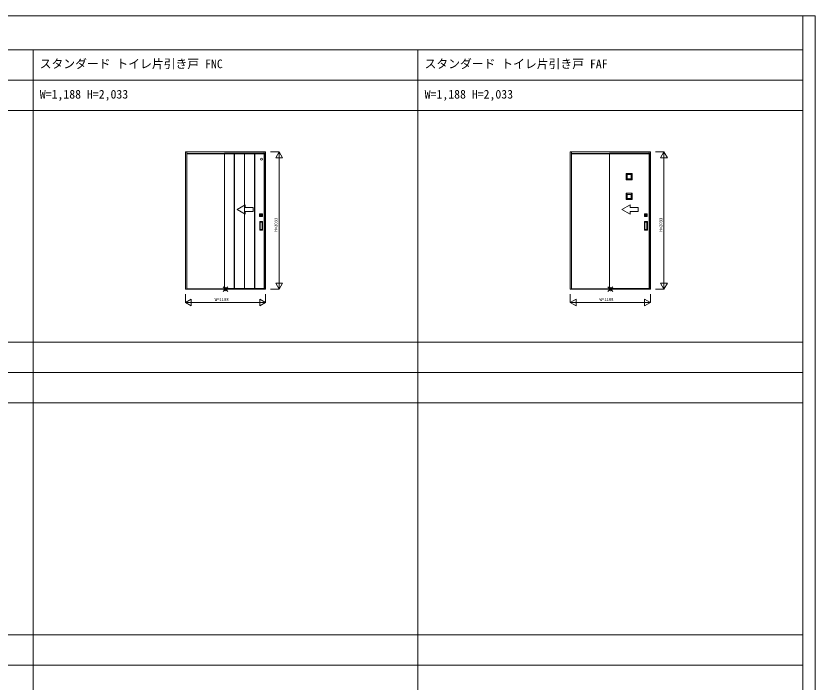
# Model space of a CAD drawing. Units: millimetres, scale not verified. Extents: x -14341 to 14341, y -10000 to 10000.
# Drawn here: x 2507 to 14341, y 130 to 10000 of the extents above; entities that cross this region are included whole.
import ezdxf
from ezdxf.enums import TextEntityAlignment as Align

# ---------------------------------------------------------------- set-up
doc = ezdxf.new("R2010")
doc.units = ezdxf.units.MM
doc.header["$LTSCALE"] = 50
doc.layers.add('0-0_0', color=7, linetype='Continuous')
for name, color, linetype, lineweight in [('0-1_YKK_F1', 7, 'Continuous', 18), ('0-2_YKK_IN', 1, 'Continuous', 18), ('0-3_YKK_A1', 4, 'Continuous', 18), ('0-4_YKK_N1', 2, 'Continuous', 18)]:
    doc.layers.add(name, color=color, linetype=linetype, lineweight=lineweight)
doc.styles.add('ＭＳ ゴシック', font='')
doc.styles.get('ＭＳ ゴシック').set_extended_font_data('MS Gothic')

msp = doc.modelspace()

# ---------------------------------------------------------------- linework, layer by layer
at = {"layer": '0-1_YKK_F1'}
for p, q in [((-14340.51, 10000), (14340.51, 10000)), ((14159.49, -10000), (14159.49, 10000)), ((14340.51, -10000), (14340.51, 10000)), ((-14340.51, 9500), (14159.49, 9500)), ((2759.49, -10000), (2759.49, 9500)), ((8459.49, -10000), (8459.49, 9500)), ((-14340.51, 9050), (14159.49, 9050)), ((-14340.51, 8600), (14159.49, 8600)), ((-14340.51, 5165), (14159.49, 5165)), ((-14340.51, 4715), (14159.49, 4715)), ((-14340.51, 4265), (14159.49, 4265)), ((-14340.51, 830), (14159.49, 830)), ((-14340.51, 380), (14159.49, 380))]:
    msp.add_line(p, q, dxfattribs=at)
at = {"layer": '0-2_YKK_IN'}
for p, q in [((5574.14, 5917.14), (5644.85, 5987.86)), ((5574.14, 5987.86), (5644.85, 5917.14)), ((11274.14, 5917.14), (11344.85, 5987.86)), ((11274.14, 5987.86), (11344.85, 5917.14))]:
    msp.add_line(p, q, dxfattribs=at)
for centre in [(5609.49, 5952.5), (11309.49, 5952.5)]:
    msp.add_circle(centre, 25, dxfattribs=at)
at = {"layer": '0-3_YKK_A1'}
for p, q in [((5015.49, 7985.5), (6203.49, 7985.5)), ((5015.49, 5952.5), (5015.49, 7985.5)), ((5035.49, 7985.5), (5035.49, 7955.5)), ((5035.49, 7961.5), (6183.49, 7961.5)), ((5035.49, 7958.5), (6183.49, 7958.5)), ((5035.49, 5956.5), (5035.49, 7955.5)), ((5594.49, 5960.5), (5594.49, 7964.5)), ((5738.62, 5960.5), (5738.62, 7964.5)), ((5742.62, 5960.5), (5742.62, 7964.5)), ((5888.74, 5960.5), (5888.74, 7964.5)), ((5892.74, 5960.5), (5892.74, 7964.5)), ((6038.87, 5960.5), (6038.87, 7964.5)), ((6042.87, 5960.5), (6042.87, 7964.5)), ((6183.49, 7985.5), (6183.49, 7955.5)), ((6183.49, 5956.5), (6183.49, 7955.5)), ((6203.49, 5952.5), (6203.49, 7985.5)), ((10715.49, 7985.5), (11903.49, 7985.5)), ((10715.49, 5952.5), (10715.49, 7985.5)), ((10735.49, 7985.5), (10735.49, 7955.5)), ((10735.49, 7961.5), (11883.49, 7961.5)), ((10735.49, 7958.5), (11883.49, 7958.5)), ((10735.49, 5956.5), (10735.49, 7955.5)), ((11294.49, 5960.5), (11294.49, 7964.5)), ((11883.49, 7985.5), (11883.49, 7955.5)), ((11883.49, 5956.5), (11883.49, 7955.5)), ((11903.49, 5952.5), (11903.49, 7985.5)), ((11541.24, 7664.5), (11541.24, 7572.5)), ((11633.24, 7664.5), (11541.24, 7664.5)), ((11557.24, 7648.5), (11541.24, 7664.5)), ((11557.24, 7588.5), (11541.24, 7572.5)), ((11557.24, 7648.5), (11557.24, 7588.5)), ((11617.24, 7648.5), (11557.24, 7648.5)), ((11617.24, 7648.5), (11633.24, 7664.5)), ((11617.24, 7588.5), (11633.24, 7572.5)), ((11541.24, 7372.5), (11541.24, 7280.5)), ((11633.24, 7372.5), (11541.24, 7372.5)), ((11557.24, 7356.5), (11541.24, 7372.5)), ((11557.24, 7356.5), (11557.24, 7296.5)), ((11617.24, 7356.5), (11557.24, 7356.5)), ((11617.24, 7356.5), (11633.24, 7372.5)), ((11557.24, 7296.5), (11541.24, 7280.5)), ((11617.24, 7296.5), (11633.24, 7280.5)), ((5781.76, 7134.22), (5901.76, 7203.5)), ((5781.76, 7134.22), (5901.76, 7064.94)), ((5901.76, 7164.22), (5901.76, 7203.5)), ((5901.76, 7064.94), (5901.76, 7104.22)), ((11481.76, 7134.22), (11601.76, 7203.5)), ((11481.76, 7134.22), (11601.76, 7064.94)), ((11601.76, 7164.22), (11601.76, 7203.5)), ((11601.76, 7064.94), (11601.76, 7104.22)), ((6114.99, 7068), (6114.99, 7027)), ((6156.49, 7068.5), (6115.49, 7068.5)), ((6115.49, 7026.5), (6156.49, 7026.5)), ((6120.24, 7032.25), (6120.24, 7062.75)), ((6120.34, 7032.35), (6120.34, 7062.65)), ((6120.74, 7063.25), (6151.24, 7063.25)), ((6151.24, 7031.75), (6120.74, 7031.75)), ((6120.84, 7063.15), (6151.14, 7063.15)), ((6132.99, 7031.85), (6120.84, 7031.85)), ((6122.64, 7049.6), (6122.64, 7045.4)), ((6128.79, 7049.6), (6122.64, 7049.6)), ((6122.64, 7045.4), (6123.39, 7046.15)), ((6128.79, 7045.4), (6122.64, 7045.4)), ((6123.39, 7048.85), (6128.61, 7048.85)), ((6128.61, 7046.15), (6123.39, 7046.15)), ((6132.99, 7032.1), (6132.99, 7031.85)), ((6138.99, 7032.1), (6132.99, 7032.1)), ((6134.74, 7043.25), (6134.74, 7051.75)), ((6137.24, 7051.75), (6137.24, 7043.25)), ((6138.99, 7031.85), (6138.99, 7032.1)), ((6151.14, 7031.85), (6138.99, 7031.85)), ((6143.19, 7049.6), (6149.34, 7049.6)), ((6143.19, 7045.4), (6149.34, 7045.4)), ((6148.59, 7048.85), (6143.37, 7048.85)), ((6143.37, 7046.15), (6148.59, 7046.15)), ((6149.34, 7045.4), (6148.59, 7046.15)), ((6149.34, 7049.6), (6149.34, 7045.4)), ((6151.64, 7062.65), (6151.64, 7032.35)), ((6151.74, 7062.75), (6151.74, 7032.25)), ((6156.99, 7027), (6156.99, 7068)), ((11814.99, 7068), (11814.99, 7027)), ((11856.49, 7068.5), (11815.49, 7068.5)), ((11815.49, 7026.5), (11856.49, 7026.5)), ((11820.24, 7032.25), (11820.24, 7062.75)), ((11820.34, 7032.35), (11820.34, 7062.65)), ((11820.74, 7063.25), (11851.24, 7063.25)), ((11851.24, 7031.75), (11820.74, 7031.75)), ((11820.84, 7063.15), (11851.14, 7063.15)), ((11832.99, 7031.85), (11820.84, 7031.85)), ((11822.64, 7049.6), (11822.64, 7045.4)), ((11828.79, 7049.6), (11822.64, 7049.6)), ((11822.64, 7045.4), (11823.39, 7046.15)), ((11828.79, 7045.4), (11822.64, 7045.4)), ((11823.39, 7048.85), (11828.61, 7048.85)), ((11828.61, 7046.15), (11823.39, 7046.15)), ((11832.99, 7032.1), (11832.99, 7031.85)), ((11838.99, 7032.1), (11832.99, 7032.1)), ((11834.74, 7043.25), (11834.74, 7051.75)), ((11837.24, 7051.75), (11837.24, 7043.25)), ((11838.99, 7031.85), (11838.99, 7032.1)), ((11851.14, 7031.85), (11838.99, 7031.85)), ((11843.19, 7049.6), (11849.34, 7049.6)), ((11843.19, 7045.4), (11849.34, 7045.4)), ((11848.59, 7048.85), (11843.37, 7048.85)), ((11843.37, 7046.15), (11848.59, 7046.15)), ((11849.34, 7045.4), (11848.59, 7046.15)), ((11849.34, 7049.6), (11849.34, 7045.4)), ((11851.64, 7062.65), (11851.64, 7032.35)), ((11851.74, 7062.75), (11851.74, 7032.25)), ((11856.99, 7027), (11856.99, 7068)), ((6115.99, 6826.5), (6115.99, 6954.5)), ((6116.99, 6955.5), (6156.99, 6955.5)), ((6121.99, 6944.5), (6121.99, 6836.5)), ((6150.99, 6945.5), (6122.99, 6945.5)), ((6151.99, 6836.5), (6151.99, 6944.5)), ((6157.99, 6826.5), (6157.99, 6954.5)), ((11815.99, 6826.5), (11815.99, 6954.5)), ((11816.99, 6955.5), (11856.99, 6955.5)), ((11821.99, 6944.5), (11821.99, 6836.5)), ((11850.99, 6945.5), (11822.99, 6945.5)), ((11851.99, 6836.5), (11851.99, 6944.5)), ((11857.99, 6826.5), (11857.99, 6954.5)), ((6116.99, 6825.5), (6156.99, 6825.5)), ((6122.99, 6835.5), (6150.99, 6835.5)), ((11816.99, 6825.5), (11856.99, 6825.5)), ((11822.99, 6835.5), (11850.99, 6835.5)), ((6203.49, 5952.5), (5015.49, 5952.5)), ((5035.49, 5952.5), (5035.49, 5956.5)), ((6183.49, 5956.5), (5035.49, 5956.5)), ((6186.99, 5960.5), (5594.49, 5960.5)), ((6183.49, 5952.5), (6183.49, 5956.5)), ((11903.49, 5952.5), (10715.49, 5952.5)), ((10735.49, 5952.5), (10735.49, 5956.5)), ((11883.49, 5956.5), (10735.49, 5956.5)), ((11886.99, 5960.5), (11294.49, 5960.5)), ((11883.49, 5952.5), (11883.49, 5956.5))]:
    msp.add_line(p, q, dxfattribs=at)
for points in [[(5594.49, 7964.5), (6186.99, 7964.5), (6186.99, 5960.5)], [(5594.49, 7958.5), (5594.49, 5960.5), (6186.99, 5960.5)], [(11294.49, 7964.5), (11886.99, 7964.5), (11886.99, 5960.5)], [(11294.49, 7947.5), (11294.49, 5960.5), (11886.99, 5960.5)], [(11541.24, 7572.5), (11633.24, 7572.5), (11633.24, 7664.5)], [(11557.24, 7588.5), (11617.24, 7588.5), (11617.24, 7648.5)], [(11541.24, 7280.5), (11633.24, 7280.5), (11633.24, 7372.5)], [(11557.24, 7296.5), (11617.24, 7296.5), (11617.24, 7356.5)], [(5901.76, 7164.22), (6021.76, 7164.22), (6021.76, 7104.22), (5901.76, 7104.22)], [(11601.76, 7164.22), (11721.76, 7164.22), (11721.76, 7104.22), (11601.76, 7104.22)], [(6123.39, 7046.15), (6123.39, 7048.85), (6122.64, 7049.6)], [(6148.59, 7046.15), (6148.59, 7048.85), (6149.34, 7049.6)], [(11823.39, 7046.15), (11823.39, 7048.85), (11822.64, 7049.6)], [(11848.59, 7046.15), (11848.59, 7048.85), (11849.34, 7049.6)]]:
    msp.add_lwpolyline(points, dxfattribs=at)
for centre, radius in [((6141.99, 7879.5), 15), ((6135.99, 7047.5), 7.25), ((6135.99, 7047.5), 6), ((6135.99, 7047.5), 5.9), ((11835.99, 7047.5), 7.25), ((11835.99, 7047.5), 6), ((11835.99, 7047.5), 5.9)]:
    msp.add_circle(centre, radius, dxfattribs=at)
for centre, radius, start, end in [((6115.49, 7068), 0.5, 90, 180), ((6115.49, 7027), 0.5, 180, 270), ((6120.74, 7062.75), 0.5, 90, 180), ((6120.74, 7032.25), 0.5, 180, 270), ((6120.84, 7062.65), 0.5, 90, 180), ((6120.84, 7032.35), 0.5, 180, 270), ((6135.99, 7047.5), 7.5, 163.7398, 196.2602), ((6135.99, 7051.75), 1.25, 90, 180), ((6135.99, 7043.25), 1.25, 180, 270), ((6135.99, 7051.75), 1.25, 0, 90), ((6135.99, 7043.25), 1.25, 270, 0), ((6135.99, 7047.5), 7.5, 343.7398, 16.2602), ((6151.14, 7062.65), 0.5, 0, 90), ((6151.14, 7032.35), 0.5, 270, 0), ((6151.24, 7062.75), 0.5, 0, 90), ((6151.24, 7032.25), 0.5, 270, 0), ((6156.49, 7068), 0.5, 0, 90), ((6156.49, 7027), 0.5, 270, 0), ((11815.49, 7068), 0.5, 90, 180), ((11815.49, 7027), 0.5, 180, 270), ((11820.74, 7062.75), 0.5, 90, 180), ((11820.74, 7032.25), 0.5, 180, 270), ((11820.84, 7062.65), 0.5, 90, 180), ((11820.84, 7032.35), 0.5, 180, 270), ((11835.99, 7047.5), 7.5, 163.7398, 196.2602), ((11835.99, 7051.75), 1.25, 90, 180), ((11835.99, 7043.25), 1.25, 180, 270), ((11835.99, 7051.75), 1.25, 0, 90), ((11835.99, 7043.25), 1.25, 270, 0), ((11835.99, 7047.5), 7.5, 343.7398, 16.2602), ((11851.14, 7062.65), 0.5, 0, 90), ((11851.14, 7032.35), 0.5, 270, 0), ((11851.24, 7062.75), 0.5, 0, 90), ((11851.24, 7032.25), 0.5, 270, 0), ((11856.49, 7068), 0.5, 0, 90), ((11856.49, 7027), 0.5, 270, 0), ((6116.99, 6954.5), 1, 90, 180), ((6122.99, 6944.5), 1, 90, 180), ((6150.99, 6944.5), 1, 360, 90), ((6156.99, 6954.5), 1, 0, 90), ((11816.99, 6954.5), 1, 90, 180), ((11822.99, 6944.5), 1, 90, 180), ((11850.99, 6944.5), 1, 360, 90), ((11856.99, 6954.5), 1, 0, 90), ((6116.99, 6826.5), 1, 180, 270), ((6122.99, 6836.5), 1, 180, 270), ((6150.99, 6836.5), 1, 270, 360), ((6156.99, 6826.5), 1, 270, 0), ((11816.99, 6826.5), 1, 180, 270), ((11822.99, 6836.5), 1, 180, 270), ((11850.99, 6836.5), 1, 270, 360), ((11856.99, 6826.5), 1, 270, 0)]:
    msp.add_arc(centre, radius, start, end, dxfattribs=at)
at = {"layer": '0-4_YKK_N1'}
for p, q in [((6278.49, 7985.5), (6403.49, 7985.5)), ((6403.49, 7985.5), (6403.49, 5952.5)), ((11978.49, 7985.5), (12103.49, 7985.5)), ((12103.49, 7985.5), (12103.49, 5952.5)), ((6353.49, 7898.9), (6453.49, 7898.9)), ((12053.49, 7898.9), (12153.49, 7898.9)), ((6353.49, 6039.1), (6453.49, 6039.1)), ((12053.49, 6039.1), (12153.49, 6039.1)), ((6278.49, 5952.5), (6403.49, 5952.5)), ((11978.49, 5952.5), (12103.49, 5952.5)), ((5015.49, 5752.5), (5102.09, 5802.5)), ((5102.09, 5802.5), (5102.09, 5702.5)), ((6116.89, 5802.5), (6203.49, 5752.5)), ((6203.49, 5877.5), (6203.49, 5752.5)), ((10715.49, 5752.5), (10802.09, 5802.5)), ((10802.09, 5802.5), (10802.09, 5702.5)), ((11816.89, 5802.5), (11903.49, 5752.5)), ((11903.49, 5877.5), (11903.49, 5752.5)), ((5015.49, 5752.5), (5102.09, 5702.5)), ((10715.49, 5752.5), (10802.09, 5702.5))]:
    msp.add_line(p, q, dxfattribs=at)
for points in [[(6353.49, 7898.9), (6403.49, 7985.5), (6453.49, 7898.9)], [(12053.49, 7898.9), (12103.49, 7985.5), (12153.49, 7898.9)], [(6353.49, 6039.1), (6403.49, 5952.5), (6453.49, 6039.1)], [(12053.49, 6039.1), (12103.49, 5952.5), (12153.49, 6039.1)], [(5015.49, 5877.5), (5015.49, 5752.5), (6203.49, 5752.5)], [(6116.89, 5802.5), (6116.89, 5702.5), (6203.49, 5752.5)], [(10715.49, 5877.5), (10715.49, 5752.5), (11903.49, 5752.5)], [(11816.89, 5802.5), (11816.89, 5702.5), (11903.49, 5752.5)]]:
    msp.add_lwpolyline(points, dxfattribs=at)

# ---------------------------------------------------------------- texts
at = {"layer": '0-0_0', "style": 'ＭＳ ゴシック'}
for s, p in [('スタンダード トイレ片引き戸 FNC', (2857.49, 9187.5)), ('スタンダード トイレ片引き戸 FAF', (8557.49, 9187.5)), ('W=1,188 H=2,033', (2859.49, 8737.5)), ('W=1,188 H=2,033', (8559.49, 8737.5))]:
    msp.add_text(s, height=128.3, dxfattribs=at).set_placement(p, align=Align.BOTTOM_LEFT)
at = {"layer": '0-4_YKK_N1', "color": 7, "style": 'ＭＳ ゴシック'}
for p in [(6391.49, 6804), (12091.49, 6804)]:
    msp.add_text('H=2033', height=43.99, rotation=90, dxfattribs=at).set_placement(p, align=Align.BOTTOM_LEFT)
for p in [(5449.49, 5764.5), (11149.49, 5764.5)]:
    msp.add_text('W=1188', height=43.99, dxfattribs=at).set_placement(p, align=Align.BOTTOM_LEFT)

doc.saveas('drawing.dxf')
